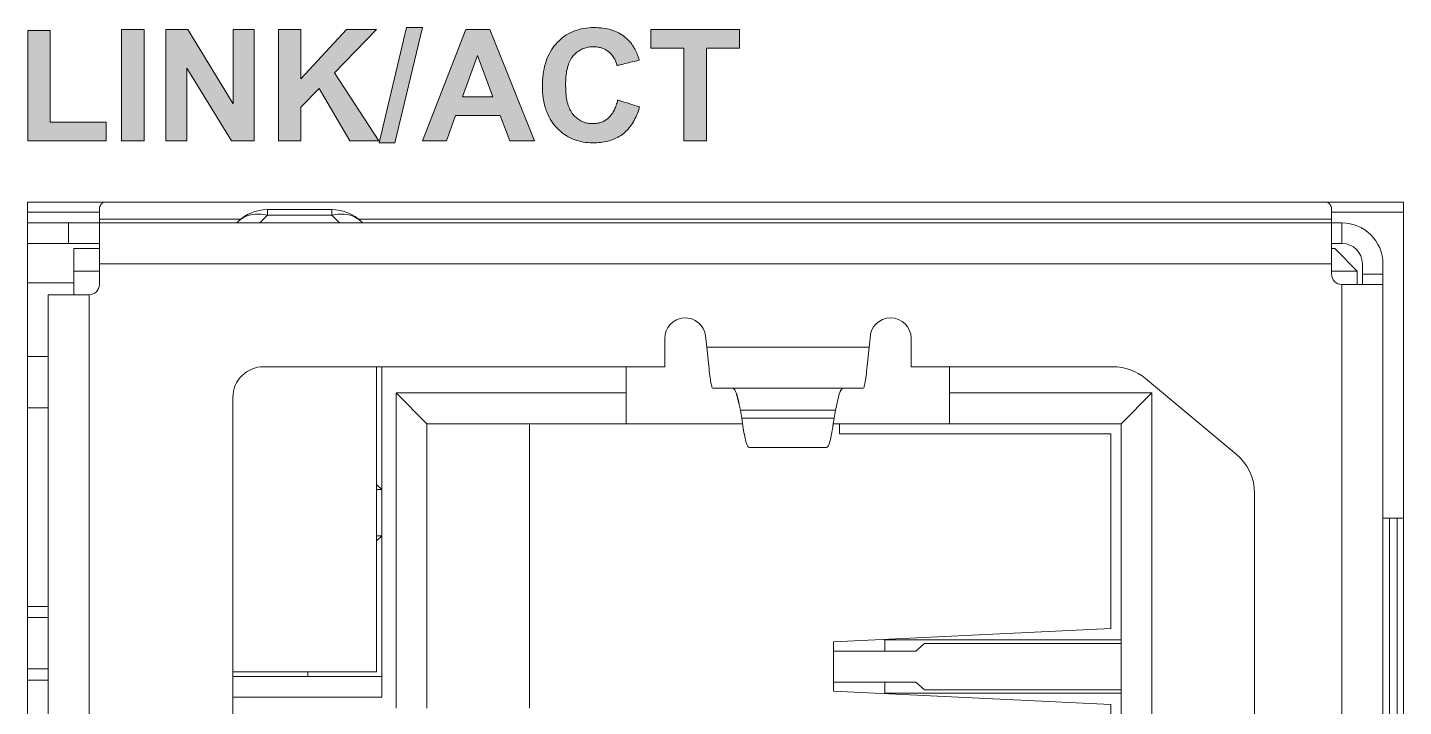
# Model space of a CAD drawing. Header units: millimetres. Extents: x 0 to 900, y 0 to 297.
# Drawn here: x 707.22 to 708.895, y 148.967 to 149.793 of the extents above; entities that cross this region are included whole.
import ezdxf

# ---------------------------------------------------------------- set-up
doc = ezdxf.new("R2010")
doc.units = ezdxf.units.MM
doc.layers.add('PRINT', color=7, linetype='Continuous')

# ---------------------------------------------------------------- blocks, each defined once
blk = doc.blocks.new('DVS-005R00')
at = {"layer": 'PRINT', "lineweight": 0}
h = blk.add_hatch(color=256, dxfattribs=at)
h.dxf.hatch_style = 2
h.paths.add_polyline_path([(7.752, 92.797), (7.752, 93.874), (7.972, 93.874), (7.972, 92.98), (8.517, 92.98), (8.517, 92.797)])
h = blk.add_hatch(color=256, dxfattribs=at)
h.dxf.hatch_style = 2
h.paths.add_polyline_path([(8.666, 92.797), (8.666, 93.883), (8.886, 93.883), (8.886, 92.797)])
h = blk.add_hatch(color=256, dxfattribs=at)
h.dxf.hatch_style = 2
h.paths.add_polyline_path([(9.097, 92.797), (9.097, 93.883), (9.31, 93.883), (9.754, 93.158), (9.754, 93.883), (9.958, 93.883), (9.958, 92.797), (9.738, 92.797), (9.3, 93.505), (9.3, 92.797)])
h = blk.add_hatch(color=256, dxfattribs=at)
h.dxf.hatch_style = 2
h.paths.add_polyline_path([(10.193, 92.797), (10.193, 93.883), (10.412, 93.883), (10.412, 93.401), (10.855, 93.883), (11.15, 93.883), (10.741, 93.46), (11.172, 92.797), (10.889, 92.797), (10.59, 93.307), (10.412, 93.125), (10.412, 92.797)])
h = blk.add_hatch(color=256, dxfattribs=at)
h.dxf.hatch_style = 2
h.paths.add_polyline_path([(11.173, 92.778), (11.442, 93.901), (11.598, 93.901), (11.326, 92.778)])
h = blk.add_hatch(color=256, dxfattribs=at)
h.dxf.hatch_style = 2
h.paths.add_polyline_path([(12.686, 92.797), (12.448, 92.797), (12.353, 93.044), (11.919, 93.044), (11.829, 92.797), (11.597, 92.797), (12.02, 93.883), (12.251, 93.883)])
h.paths.add_polyline_path([(12.283, 93.227), (12.133, 93.63), (11.986, 93.227)])
h = blk.add_hatch(color=256, dxfattribs=at)
h.dxf.hatch_style = 2
edge = h.paths.add_edge_path()
edge.add_spline(control_points=[(13.497, 93.196), (13.497, 93.196), (13.71, 93.129), (13.71, 93.129), (13.677, 93.01), (13.623, 92.922), (13.547, 92.865), (13.472, 92.807), (13.375, 92.778), (13.259, 92.778), (13.115, 92.778), (12.996, 92.828), (12.903, 92.926), (12.811, 93.025), (12.764, 93.159), (12.764, 93.33), (12.764, 93.511), (12.811, 93.651), (12.904, 93.752), (12.997, 93.851), (13.12, 93.901), (13.272, 93.901), (13.405, 93.901), (13.513, 93.862), (13.596, 93.784), (13.645, 93.737), (13.682, 93.671), (13.707, 93.584), (13.707, 93.584), (13.49, 93.532), (13.49, 93.532), (13.477, 93.588), (13.45, 93.632), (13.41, 93.665), (13.369, 93.698), (13.319, 93.714), (13.261, 93.714), (13.181, 93.714), (13.115, 93.685), (13.065, 93.627), (13.015, 93.57), (12.99, 93.476), (12.99, 93.347), (12.99, 93.209), (13.015, 93.112), (13.064, 93.053), (13.113, 92.995), (13.178, 92.966), (13.257, 92.966), (13.315, 92.966), (13.365, 92.984), (13.407, 93.022), (13.449, 93.059), (13.479, 93.117), (13.497, 93.196)], knot_values=[0, 0, 0, 0, 1, 1, 1, 2, 2, 2, 3, 3, 3, 4, 4, 4, 5, 5, 5, 6, 6, 6, 7, 7, 7, 8, 8, 8, 9, 9, 9, 10, 10, 10, 11, 11, 11, 12, 12, 12, 13, 13, 13, 14, 14, 14, 15, 15, 15, 16, 16, 16, 17, 17, 17, 18, 18, 18, 18], degree=3, periodic=0)
h = blk.add_hatch(color=256, dxfattribs=at)
h.dxf.hatch_style = 2
h.paths.add_polyline_path([(14.143, 92.797), (14.143, 93.699), (13.82, 93.699), (13.82, 93.883), (14.683, 93.883), (14.683, 93.699), (14.362, 93.699), (14.362, 92.797)])
at = {"color": 7, "linetype": 'Continuous', "lineweight": 0}
for p, q in [((7.75, 92.2), (21.15, 92.2)), ((7.75, 76.05), (7.75, 92.2)), ((21.15, 92.2), (21.15, 76.05)), ((7.75, 92.104), (8.45, 92.104)), ((8.45, 92.134), (8.45, 92.036)), ((8.45, 92.036), (8.45, 92.134)), ((10.013, 92), (10.087, 92.074)), ((10.013, 92), (10.087, 92.074)), ((10.087, 92.13), (10.713, 92.13)), ((10.087, 92.13), (10.087, 92.074)), ((10.087, 92.13), (10.713, 92.13)), ((10.087, 92.13), (10.087, 92.074)), ((10.713, 92.074), (10.087, 92.074)), ((10.713, 92.074), (10.087, 92.074)), ((10.713, 92.074), (10.713, 92.13)), ((10.713, 92.074), (10.713, 92.13)), ((10.713, 92.074), (10.787, 92)), ((10.713, 92.074), (10.787, 92)), ((20.45, 92.036), (20.45, 92.134)), ((20.45, 92.036), (20.45, 92.134)), ((20.45, 92.104), (21.15, 92.104)), ((8.15, 92), (7.75, 92)), ((7.75, 92), (8.15, 92)), ((8.435, 92), (8.15, 92)), ((8.15, 91.8), (8.15, 92)), ((8.435, 92), (8.15, 92)), ((8.15, 91.8), (8.15, 92)), ((8.45, 92), (8.435, 92)), ((8.45, 92), (8.435, 92)), ((8.45, 92.036), (8.45, 92)), ((8.45, 92.036), (9.797, 92.036)), ((8.45, 92.036), (8.45, 92)), ((8.45, 92.036), (9.797, 92.036)), ((8.45, 92), (8.45, 91.995)), ((8.45, 92), (20.45, 92)), ((8.45, 92), (20.45, 92)), ((8.45, 92), (8.45, 91.995)), ((8.45, 91.995), (8.45, 91.98)), ((8.45, 91.995), (8.45, 91.98)), ((8.45, 91.98), (8.45, 91.956)), ((8.45, 91.98), (8.45, 91.956)), ((8.45, 91.956), (8.45, 91.923)), ((8.45, 91.956), (8.45, 91.923)), ((9.797, 92.01), (9.787, 92)), ((9.797, 92.01), (9.787, 92)), ((9.797, 92.036), (9.827, 92.036)), ((9.797, 92.036), (9.827, 92.036)), ((10.973, 92.036), (11.003, 92.036)), ((10.973, 92.036), (11.003, 92.036)), ((11.003, 92.036), (20.45, 92.036)), ((11.003, 92.036), (20.45, 92.036)), ((11.013, 92), (11.003, 92.01)), ((11.013, 92), (11.003, 92.01)), ((20.45, 92.025), (20.45, 92.036)), ((20.45, 92.025), (20.45, 92.036)), ((20.45, 92.016), (20.45, 92.025)), ((20.45, 92.016), (20.45, 92.025)), ((20.45, 92.009), (20.45, 92.016)), ((20.45, 92.009), (20.45, 92.016)), ((20.45, 92.004), (20.45, 92.009)), ((20.45, 92.004), (20.45, 92.009)), ((20.45, 91.8), (20.45, 92)), ((20.55, 92), (20.45, 92)), ((20.55, 92), (20.45, 92)), ((20.45, 91.8), (20.45, 92)), ((20.55, 92), (20.55, 91.8)), ((20.55, 92), (20.55, 91.8)), ((7.75, 91.8), (8.15, 91.8)), ((7.75, 91.8), (8.15, 91.8)), ((8.15, 91.8), (8.198, 91.8)), ((8.15, 91.8), (8.198, 91.8)), ((8.198, 91.8), (8.243, 91.8)), ((8.198, 91.8), (8.243, 91.8)), ((8.243, 91.8), (8.286, 91.8)), ((8.243, 91.8), (8.286, 91.8)), ((8.286, 91.8), (8.326, 91.8)), ((8.286, 91.8), (8.326, 91.8)), ((8.326, 91.8), (8.362, 91.8)), ((8.326, 91.8), (8.362, 91.8)), ((8.362, 91.8), (8.393, 91.8)), ((8.362, 91.8), (8.393, 91.8)), ((8.393, 91.8), (8.417, 91.8)), ((8.393, 91.8), (8.417, 91.8)), ((8.417, 91.8), (8.435, 91.8)), ((8.417, 91.8), (8.435, 91.8)), ((8.435, 91.8), (8.446, 91.8)), ((8.435, 91.8), (8.446, 91.8)), ((8.45, 91.923), (8.45, 91.883)), ((8.45, 91.923), (8.45, 91.883)), ((8.45, 91.883), (8.45, 91.835)), ((8.45, 91.883), (8.45, 91.835)), ((8.45, 91.835), (8.45, 91.782)), ((8.45, 91.835), (8.45, 91.782)), ((20.45, 91.6), (20.45, 91.8)), ((20.45, 91.6), (20.45, 91.8)), ((20.452, 91.8), (20.458, 91.8)), ((20.452, 91.8), (20.458, 91.8)), ((20.458, 91.8), (20.467, 91.8)), ((20.458, 91.8), (20.467, 91.8)), ((20.467, 91.8), (20.479, 91.8)), ((20.467, 91.8), (20.479, 91.8)), ((20.479, 91.8), (20.494, 91.8)), ((20.479, 91.8), (20.494, 91.8)), ((20.494, 91.8), (20.511, 91.8)), ((20.494, 91.8), (20.511, 91.8)), ((20.511, 91.8), (20.53, 91.8)), ((20.511, 91.8), (20.53, 91.8)), ((20.53, 91.8), (20.55, 91.8)), ((20.53, 91.8), (20.55, 91.8)), ((8.2, 91.75), (8.2, 91.53)), ((8.2, 91.75), (8.45, 91.75)), ((8.2, 91.75), (8.45, 91.75)), ((8.2, 91.75), (8.2, 91.53)), ((8.45, 91.782), (8.45, 91.724)), ((8.45, 91.782), (8.45, 91.724)), ((8.45, 91.724), (8.45, 91.664)), ((8.45, 91.724), (8.45, 91.664)), ((8.45, 91.664), (8.45, 91.6)), ((8.45, 91.664), (8.45, 91.6)), ((20.45, 91.75), (20.48, 91.75)), ((20.45, 91.75), (20.48, 91.75)), ((20.7, 91.53), (20.48, 91.75)), ((20.48, 91.75), (20.7, 91.53)), ((8.45, 91.53), (8.2, 91.53)), ((8.2, 91.3), (8.2, 91.53)), ((8.45, 91.53), (8.2, 91.53)), ((8.2, 91.53), (8.2, 91.3)), ((8.45, 91.4), (8.45, 91.6)), ((20.45, 91.6), (8.45, 91.6)), ((8.45, 91.4), (8.45, 91.6)), ((20.45, 91.6), (8.45, 91.6)), ((20.45, 91.6), (20.45, 91.5)), ((20.45, 91.5), (20.45, 91.6)), ((20.7, 91.53), (20.45, 91.53)), ((20.7, 91.53), (20.45, 91.53)), ((20.7, 91.53), (20.7, 91.4)), ((20.7, 91.4), (20.7, 91.53)), ((20.75, 91.6), (20.75, 91.5)), ((20.75, 91.6), (20.75, 91.5)), ((20.95, 91.5), (20.95, 91.6)), ((20.95, 91.6), (20.95, 91.5)), ((7.75, 91.415), (8.2, 91.415)), ((7.75, 91.415), (8.2, 91.415)), ((20.597, 91.4), (20.55, 91.4)), ((20.55, 76.85), (20.55, 91.4)), ((20.597, 91.4), (20.55, 91.4)), ((20.55, 76.85), (20.55, 91.4)), ((20.732, 91.4), (20.597, 91.4)), ((20.732, 91.4), (20.597, 91.4)), ((20.946, 91.4), (20.732, 91.4)), ((20.946, 91.4), (20.732, 91.4)), ((20.75, 91.5), (20.75, 91.4)), ((20.75, 91.5), (20.95, 91.5)), ((20.75, 91.5), (20.75, 91.4)), ((20.75, 91.5), (20.95, 91.5)), ((20.95, 91.4), (20.946, 91.4)), ((20.95, 91.4), (20.946, 91.4)), ((20.95, 91.48), (20.95, 91.5)), ((20.95, 91.48), (20.95, 91.5)), ((20.95, 91.461), (20.95, 91.48)), ((20.95, 91.461), (20.95, 91.48)), ((20.95, 91.444), (20.95, 91.461)), ((20.95, 91.444), (20.95, 91.461)), ((20.95, 91.429), (20.95, 91.444)), ((20.95, 91.429), (20.95, 91.444)), ((20.95, 91.417), (20.95, 91.429)), ((20.95, 91.417), (20.95, 91.429)), ((20.95, 91.408), (20.95, 91.417)), ((20.95, 91.408), (20.95, 91.417)), ((20.95, 91.402), (20.95, 91.408)), ((20.95, 91.402), (20.95, 91.408)), ((20.95, 91.4), (20.95, 76.85)), ((20.95, 91.4), (20.95, 76.85)), ((7.955, 91.3), (7.95, 91.3)), ((7.95, 86.7), (7.95, 91.3)), ((7.95, 86.7), (7.95, 91.3)), ((7.955, 91.3), (7.95, 91.3)), ((7.97, 91.3), (7.955, 91.3)), ((7.97, 91.3), (7.955, 91.3)), ((7.994, 91.3), (7.97, 91.3)), ((7.994, 91.3), (7.97, 91.3)), ((8.027, 91.3), (7.994, 91.3)), ((8.027, 91.3), (7.994, 91.3)), ((8.067, 91.3), (8.027, 91.3)), ((8.067, 91.3), (8.027, 91.3)), ((8.115, 91.3), (8.067, 91.3)), ((8.115, 91.3), (8.067, 91.3)), ((8.15, 91.3), (8.115, 91.3)), ((8.15, 91.3), (8.115, 91.3)), ((8.168, 91.3), (8.15, 91.3)), ((8.168, 91.3), (8.15, 91.3)), ((8.226, 91.3), (8.168, 91.3)), ((8.226, 91.3), (8.168, 91.3)), ((8.286, 91.3), (8.226, 91.3)), ((8.286, 91.3), (8.226, 91.3)), ((8.35, 91.3), (8.286, 91.3)), ((8.35, 91.3), (8.286, 91.3)), ((8.35, 91.3), (8.35, 86.7)), ((8.35, 91.3), (8.35, 86.7)), ((13.955, 90.875), (13.955, 90.6)), ((13.955, 90.6), (13.955, 90.875)), ((14.367, 90.79), (14.354, 90.899)), ((14.367, 90.79), (14.354, 90.899)), ((15.955, 90.875), (15.945, 90.79)), ((15.955, 90.875), (15.945, 90.79)), ((16.355, 90.6), (16.355, 90.875)), ((16.355, 90.875), (16.355, 90.6)), ((14.367, 90.79), (14.372, 90.728)), ((14.367, 90.79), (15.945, 90.79)), ((14.372, 90.728), (14.367, 90.79)), ((14.367, 90.79), (15.945, 90.79)), ((15.939, 90.728), (15.945, 90.79)), ((15.945, 90.79), (15.939, 90.728)), ((7.75, 90.7), (7.95, 90.7)), ((7.75, 90.7), (7.95, 90.7)), ((13.955, 90.6), (10.05, 90.6)), ((10.05, 90.6), (13.955, 90.6)), ((11.15, 90.6), (11.15, 87.63)), ((11.15, 90.6), (11.15, 87.63)), ((11.2, 87.385), (11.2, 90.6)), ((11.2, 87.385), (11.2, 90.6)), ((13.58, 90.6), (13.58, 90.345)), ((13.58, 90.6), (13.58, 90.345)), ((18.319, 90.6), (16.355, 90.6)), ((16.355, 90.6), (18.319, 90.6)), ((16.73, 90.345), (16.73, 90.6)), ((16.73, 90.345), (16.73, 90.6)), ((19.52, 89.75), (18.639, 90.484)), ((19.52, 89.75), (18.639, 90.484)), ((11.34, 90.345), (13.58, 90.345)), ((11.64, 90.045), (11.34, 90.345)), ((11.34, 87.275), (11.34, 90.345)), ((11.34, 90.345), (11.34, 87.275)), ((13.58, 90.345), (11.34, 90.345)), ((11.34, 90.345), (11.64, 90.045)), ((13.58, 90.045), (13.58, 90.345)), ((13.58, 90.045), (13.58, 90.345)), ((14.418, 90.395), (14.424, 90.39)), ((14.424, 90.39), (14.418, 90.395)), ((15.887, 90.39), (14.424, 90.39)), ((15.887, 90.39), (14.424, 90.39)), ((14.637, 90.376), (14.628, 90.386)), ((14.646, 90.358), (14.637, 90.376)), ((14.693, 90.176), (14.656, 90.334)), ((15.655, 90.334), (15.618, 90.176)), ((15.655, 90.334), (15.618, 90.176)), ((15.664, 90.358), (15.655, 90.334)), ((15.674, 90.376), (15.664, 90.358)), ((15.683, 90.386), (15.674, 90.376)), ((15.887, 90.39), (15.893, 90.395)), ((15.893, 90.395), (15.887, 90.39)), ((16.73, 90.345), (16.73, 90.045)), ((16.73, 90.345), (18.7, 90.345)), ((16.73, 90.345), (16.73, 90.045)), ((18.7, 90.345), (16.73, 90.345)), ((18.7, 90.345), (18.4, 90.045)), ((18.7, 90.345), (18.4, 90.045)), ((18.7, 90.345), (18.7, 77.905)), ((18.7, 77.905), (18.7, 90.345)), ((7.95, 90.2), (7.75, 90.2)), ((7.75, 90.2), (7.95, 90.2)), ((9.75, 90.3), (9.75, 86.9)), ((9.75, 86.9), (9.75, 90.3)), ((14.705, 90.099), (14.693, 90.176)), ((15.618, 90.176), (14.693, 90.176)), ((14.705, 90.099), (14.693, 90.176)), ((15.618, 90.176), (14.693, 90.176)), ((14.716, 90.023), (14.705, 90.099)), ((14.705, 90.099), (15.606, 90.099)), ((14.716, 90.023), (14.705, 90.099)), ((14.705, 90.099), (15.606, 90.099)), ((15.606, 90.099), (15.594, 90.024)), ((15.606, 90.099), (15.594, 90.024)), ((15.618, 90.176), (15.606, 90.099)), ((15.618, 90.176), (15.606, 90.099)), ((13.58, 90.045), (11.64, 90.045)), ((11.64, 90.045), (11.64, 87.275)), ((11.64, 87.275), (11.64, 90.045)), ((11.64, 90.045), (13.58, 90.045)), ((12.64, 87.275), (12.64, 90.045)), ((13.58, 90.045), (14.713, 90.045)), ((13.58, 90.045), (14.713, 90.045)), ((14.727, 89.958), (14.719, 90.006)), ((14.727, 89.958), (14.719, 90.006)), ((14.738, 89.903), (14.731, 89.939)), ((14.738, 89.903), (14.731, 89.939)), ((15.578, 89.932), (15.572, 89.904)), ((15.578, 89.932), (15.572, 89.904)), ((15.583, 89.958), (15.578, 89.932)), ((15.583, 89.958), (15.578, 89.932)), ((15.59, 89.998), (15.583, 89.958)), ((15.59, 89.998), (15.583, 89.958)), ((15.598, 90.045), (16.73, 90.045)), ((15.598, 90.045), (16.73, 90.045)), ((15.658, 90.025), (15.658, 90.045)), ((15.658, 90.045), (15.658, 90.025)), ((15.658, 90.025), (15.658, 89.945)), ((15.658, 90.025), (15.658, 89.945)), ((15.658, 89.945), (18.3, 89.945)), ((15.658, 89.945), (18.3, 89.945)), ((18.4, 90.045), (16.73, 90.045)), ((16.73, 90.045), (18.4, 90.045)), ((18.3, 89.945), (18.3, 88.051)), ((18.3, 89.945), (18.3, 88.051)), ((18.4, 78.205), (18.4, 90.045)), ((18.4, 78.205), (18.4, 90.045)), ((14.743, 89.884), (14.738, 89.903)), ((14.743, 89.884), (14.738, 89.903)), ((14.75, 89.861), (14.743, 89.884)), ((14.75, 89.861), (14.743, 89.884)), ((14.755, 89.845), (14.75, 89.861)), ((14.755, 89.845), (14.75, 89.861)), ((14.761, 89.832), (14.755, 89.845)), ((14.761, 89.832), (14.755, 89.845)), ((14.766, 89.822), (14.761, 89.832)), ((14.766, 89.822), (14.761, 89.832)), ((14.772, 89.816), (14.766, 89.822)), ((14.772, 89.816), (14.766, 89.822)), ((14.779, 89.813), (14.772, 89.816)), ((14.779, 89.813), (14.772, 89.816)), ((14.779, 89.813), (15.531, 89.813)), ((14.779, 89.813), (15.531, 89.813)), ((15.539, 89.816), (15.531, 89.813)), ((15.539, 89.816), (15.531, 89.813)), ((15.544, 89.823), (15.539, 89.816)), ((15.544, 89.823), (15.539, 89.816)), ((15.55, 89.832), (15.544, 89.823)), ((15.55, 89.832), (15.544, 89.823)), ((15.556, 89.846), (15.55, 89.832)), ((15.556, 89.846), (15.55, 89.832)), ((15.561, 89.861), (15.556, 89.846)), ((15.561, 89.861), (15.556, 89.846)), ((15.567, 89.882), (15.561, 89.861)), ((15.567, 89.882), (15.561, 89.861)), ((15.572, 89.904), (15.567, 89.882)), ((15.572, 89.904), (15.567, 89.882)), ((11.2, 89.405), (11.15, 89.455)), ((11.15, 89.455), (11.2, 89.405)), ((11.2, 89.405), (11.15, 89.405)), ((11.2, 89.405), (11.15, 89.405)), ((19.7, 78.884), (19.7, 89.366)), ((19.7, 78.884), (19.7, 89.366)), ((21.015, 89.125), (20.95, 89.125)), ((21.088, 89.125), (21.015, 89.125)), ((21.015, 89.125), (21.015, 87.125)), ((21.15, 89.125), (21.088, 89.125)), ((21.088, 87.125), (21.088, 89.125)), ((11.15, 88.955), (11.2, 88.955)), ((11.15, 88.905), (11.2, 88.955)), ((11.15, 88.905), (11.2, 88.955)), ((11.2, 88.955), (11.15, 88.955)), ((7.75, 88.265), (7.95, 88.265)), ((7.75, 88.265), (7.95, 88.265)), ((7.75, 88.16), (7.95, 88.16)), ((7.95, 88.16), (7.75, 88.16)), ((18.3, 88.051), (15.6, 87.921)), ((18.3, 88.051), (15.6, 87.921)), ((15.6, 87.921), (15.6, 87.831)), ((15.6, 87.921), (15.6, 87.831)), ((18.4, 87.941), (16.1, 87.941)), ((16.1, 87.941), (16.1, 87.831)), ((16.1, 87.941), (16.1, 87.831)), ((18.4, 87.941), (16.1, 87.941)), ((16.402, 87.831), (16.485, 87.906)), ((16.402, 87.831), (16.485, 87.906)), ((16.485, 87.906), (18.4, 87.906)), ((18.4, 87.906), (16.485, 87.906)), ((15.6, 87.831), (16.402, 87.831)), ((15.6, 87.831), (15.6, 87.531)), ((15.6, 87.831), (16.402, 87.831)), ((15.6, 87.831), (15.6, 87.531)), ((7.95, 87.66), (7.75, 87.66)), ((7.75, 87.66), (7.95, 87.66)), ((7.95, 87.55), (7.75, 87.55)), ((7.75, 87.55), (7.95, 87.55)), ((11.15, 87.63), (9.75, 87.63)), ((9.75, 87.63), (11.15, 87.63)), ((9.75, 87.585), (11.2, 87.585)), ((11.2, 87.585), (9.75, 87.585)), ((10.48, 87.585), (10.48, 87.63)), ((10.48, 87.585), (10.48, 87.63)), ((16.402, 87.531), (15.6, 87.531)), ((15.6, 87.531), (15.6, 87.441)), ((16.402, 87.531), (15.6, 87.531)), ((15.6, 87.531), (15.6, 87.441)), ((16.1, 87.531), (16.1, 87.421)), ((16.1, 87.531), (16.1, 87.421)), ((16.485, 87.456), (16.402, 87.531)), ((16.485, 87.456), (16.402, 87.531)), ((11.2, 87.385), (9.75, 87.385)), ((9.75, 87.385), (11.2, 87.385)), ((15.6, 87.441), (18.3, 87.311)), ((15.6, 87.441), (18.3, 87.311)), ((16.1, 87.421), (18.4, 87.421)), ((16.1, 87.421), (18.4, 87.421)), ((18.4, 87.456), (16.485, 87.456)), ((16.485, 87.456), (18.4, 87.456)), ((18.3, 87.311), (18.3, 87.035)), ((18.3, 87.311), (18.3, 87.035))]:
    blk.add_line(p, q, dxfattribs=at)
for centre, radius, start, end in [((10.087, 91.72), 0.41, 90, 135), ((10.087, 91.72), 0.41, 90, 135), ((10.713, 91.72), 0.41, 45, 90), ((10.713, 91.72), 0.41, 45, 90), ((20.55, 91.6), 0.4, 0, 90), ((20.55, 91.6), 0.4, 0, 90), ((20.55, 91.6), 0.2, 0, 90), ((20.55, 91.6), 0.2, 0, 90), ((8.35, 91.4), 0.1, 270, 0), ((8.35, 91.4), 0.1, 270, 0), ((20.55, 91.5), 0.1, 180, 270.0004), ((20.55, 91.5), 0.1, 180, 270.0003), ((14.155, 90.875), 0.2, 6.9274, 180), ((14.155, 90.875), 0.2, 6.9274, 180), ((16.155, 90.875), 0.2, 0, 180), ((16.155, 90.875), 0.2, 0, 180), ((10.05, 90.3), 0.3, 90, 180), ((10.05, 90.3), 0.3, 90, 180), ((18.319, 90.1), 0.5, 50.1944, 90), ((18.319, 90.1), 0.5, 50.1944, 90), ((17.737, 90.499), 3.058, 188.9409, 189.2775), ((17.737, 90.499), 3.058, 188.941, 189.2776), ((16.33, 90.255), 1.631, 190.4982, 191.1613), ((16.33, 90.255), 1.63, 190.4982, 191.1613), ((12.669, 90.485), 2.962, 350.5479, 351.0419), ((12.669, 90.485), 2.961, 350.5479, 351.042), ((19.2, 89.366), 0.5, 0, 50.1944), ((19.2, 89.366), 0.5, 0, 50.1944)]:
    blk.add_arc(centre, radius, start, end, dxfattribs=at)
for points, knots in [([(8.45, 92.134), (8.45, 92.146), (8.458, 92.172), (8.476, 92.191), (8.487, 92.2)], [0, 0, 0, 0, 0.463561, 1, 1, 1, 1]), ([(8.45, 92.134), (8.45, 92.146), (8.458, 92.172), (8.476, 92.191), (8.487, 92.2)], [0, 0, 0, 0, 0.463561, 1, 1, 1, 1]), ([(20.413, 92.2), (20.424, 92.191), (20.442, 92.172), (20.45, 92.146), (20.45, 92.134)], [0, 0, 0, 0, 0.536439, 1, 1, 1, 1]), ([(20.413, 92.2), (20.424, 92.191), (20.442, 92.172), (20.45, 92.146), (20.45, 92.134)], [0, 0, 0, 0, 0.536439, 1, 1, 1, 1]), ([(10.087, 92.074), (10.035, 92.087), (9.952, 92.092), (9.854, 92.057), (9.814, 92.027), (9.797, 92.01)], [0, 0, 0, 0, 0.523199, 0.765459, 1, 1, 1, 1]), ([(10.087, 92.074), (10.035, 92.087), (9.952, 92.092), (9.854, 92.057), (9.814, 92.027), (9.797, 92.01)], [0, 0, 0, 0, 0.523199, 0.765459, 1, 1, 1, 1]), ([(11.003, 92.01), (10.986, 92.027), (10.946, 92.057), (10.848, 92.092), (10.765, 92.087), (10.713, 92.074)], [0, 0, 0, 0, 0.234541, 0.476801, 1, 1, 1, 1]), ([(11.003, 92.01), (10.986, 92.027), (10.946, 92.057), (10.848, 92.092), (10.765, 92.087), (10.713, 92.074)], [0, 0, 0, 0, 0.234541, 0.476801, 1, 1, 1, 1]), ([(14.372, 90.728), (14.376, 90.688), (14.383, 90.615), (14.393, 90.527), (14.401, 90.469), (14.406, 90.436), (14.412, 90.412), (14.416, 90.399), (14.418, 90.395)], [0, 0, 0, 0, 0.35585, 0.658793, 0.781215, 0.880111, 0.953427, 1, 1, 1, 1]), ([(14.418, 90.395), (14.416, 90.399), (14.412, 90.412), (14.406, 90.436), (14.401, 90.469), (14.393, 90.527), (14.383, 90.615), (14.376, 90.688), (14.372, 90.728)], [0, 0, 0, 0, 0.04658, 0.119901, 0.218796, 0.341209, 0.644124, 1, 1, 1, 1]), ([(15.893, 90.395), (15.896, 90.399), (15.9, 90.412), (15.905, 90.436), (15.911, 90.469), (15.919, 90.527), (15.928, 90.615), (15.935, 90.688), (15.939, 90.728)], [0, 0, 0, 0, 0.046568, 0.119877, 0.218767, 0.341187, 0.644135, 1, 1, 1, 1]), ([(15.939, 90.728), (15.935, 90.688), (15.928, 90.615), (15.919, 90.527), (15.911, 90.469), (15.905, 90.436), (15.9, 90.412), (15.896, 90.399), (15.893, 90.395)], [0, 0, 0, 0, 0.355901, 0.658821, 0.781229, 0.880116, 0.953426, 1, 1, 1, 1]), ([(14.656, 90.334), (14.653, 90.342), (14.647, 90.357), (14.638, 90.377), (14.626, 90.39), (14.618, 90.39)], [0, 0, 0, 0, 0.375858, 0.662991, 1, 1, 1, 1]), ([(14.693, 90.176), (14.686, 90.212), (14.673, 90.274), (14.657, 90.335), (14.646, 90.358)], [0, 0, 0, 0, 0.594055, 1, 1, 1, 1]), ([(15.692, 90.39), (15.684, 90.39), (15.673, 90.377), (15.663, 90.357), (15.658, 90.342), (15.655, 90.334)], [0, 0, 0, 0, 0.337313, 0.624358, 1, 1, 1, 1])]:
    blk.add_open_spline(points, degree=3, knots=knots, dxfattribs=at)
at = {"layer": 'PRINT', "lineweight": 0}
for points in [[(7.752, 92.797), (7.752, 93.874), (7.972, 93.874), (7.972, 92.98), (8.517, 92.98), (8.517, 92.797), (7.752, 92.797)], [(8.666, 92.797), (8.666, 93.883), (8.886, 93.883), (8.886, 92.797), (8.666, 92.797)], [(9.097, 92.797), (9.097, 93.883), (9.31, 93.883), (9.754, 93.158), (9.754, 93.883), (9.958, 93.883), (9.958, 92.797), (9.738, 92.797), (9.3, 93.505), (9.3, 92.797), (9.097, 92.797)], [(10.193, 92.797), (10.193, 93.883), (10.412, 93.883), (10.412, 93.401), (10.855, 93.883), (11.15, 93.883), (10.741, 93.46), (11.172, 92.797), (10.889, 92.797), (10.59, 93.307), (10.412, 93.125), (10.412, 92.797), (10.193, 92.797)], [(11.173, 92.778), (11.442, 93.901), (11.598, 93.901), (11.326, 92.778), (11.173, 92.778)], [(12.686, 92.797), (12.448, 92.797), (12.353, 93.044), (11.919, 93.044), (11.829, 92.797), (11.597, 92.797), (12.02, 93.883), (12.251, 93.883), (12.686, 92.797)], [(14.143, 92.797), (14.143, 93.699), (13.82, 93.699), (13.82, 93.883), (14.683, 93.883), (14.683, 93.699), (14.362, 93.699), (14.362, 92.797), (14.143, 92.797)], [(12.283, 93.227), (12.133, 93.63), (11.986, 93.227), (12.283, 93.227)]]:
    blk.add_lwpolyline(points, dxfattribs=at)
blk.add_lwpolyline([(13.497, 93.196), (13.499, 93.196), (13.505, 93.194), (13.514, 93.191), (13.525, 93.187), (13.539, 93.183), (13.555, 93.178), (13.571, 93.173), (13.589, 93.167), (13.607, 93.161), (13.625, 93.156), (13.643, 93.15), (13.659, 93.145), (13.674, 93.14), (13.687, 93.136), (13.697, 93.133), (13.705, 93.13), (13.709, 93.129), (13.708, 93.121), (13.702, 93.101), (13.696, 93.082), (13.689, 93.064), (13.682, 93.046), (13.674, 93.029), (13.666, 93.012), (13.658, 92.996), (13.649, 92.98), (13.639, 92.965), (13.63, 92.951), (13.62, 92.937), (13.609, 92.924), (13.598, 92.911), (13.587, 92.899), (13.575, 92.888), (13.563, 92.877), (13.55, 92.867), (13.537, 92.857), (13.524, 92.848), (13.51, 92.84), (13.496, 92.832), (13.481, 92.824), (13.466, 92.817), (13.451, 92.811), (13.435, 92.805), (13.419, 92.8), (13.402, 92.796), (13.385, 92.791), (13.368, 92.788), (13.35, 92.785), (13.332, 92.783), (13.314, 92.781), (13.295, 92.779), (13.275, 92.779), (13.255, 92.778), (13.231, 92.779), (13.207, 92.781), (13.184, 92.783), (13.161, 92.787), (13.139, 92.791), (13.117, 92.797), (13.096, 92.803), (13.075, 92.81), (13.055, 92.819), (13.035, 92.828), (13.016, 92.838), (12.997, 92.849), (12.979, 92.861), (12.961, 92.874), (12.944, 92.888), (12.927, 92.903), (12.911, 92.919), (12.895, 92.936), (12.88, 92.953), (12.866, 92.971), (12.853, 92.99), (12.841, 93.01), (12.829, 93.03), (12.819, 93.051), (12.81, 93.073), (12.801, 93.095), (12.793, 93.119), (12.786, 93.142), (12.781, 93.167), (12.776, 93.192), (12.771, 93.218), (12.768, 93.245), (12.766, 93.272), (12.765, 93.3), (12.764, 93.329), (12.764, 93.359), (12.766, 93.389), (12.768, 93.418), (12.771, 93.446), (12.775, 93.473), (12.78, 93.5), (12.786, 93.525), (12.793, 93.55), (12.8, 93.574), (12.809, 93.598), (12.818, 93.621), (12.829, 93.642), (12.84, 93.663), (12.852, 93.684), (12.865, 93.703), (12.879, 93.722), (12.894, 93.74), (12.909, 93.757), (12.926, 93.773), (12.943, 93.789), (12.96, 93.803), (12.978, 93.816), (12.997, 93.829), (13.016, 93.84), (13.036, 93.85), (13.056, 93.86), (13.077, 93.868), (13.099, 93.876), (13.121, 93.882), (13.143, 93.888), (13.167, 93.893), (13.19, 93.896), (13.215, 93.899), (13.24, 93.901), (13.265, 93.901), (13.288, 93.901), (13.31, 93.9), (13.332, 93.899), (13.353, 93.896), (13.374, 93.893), (13.394, 93.889), (13.413, 93.884), (13.433, 93.879), (13.451, 93.873), (13.469, 93.866), (13.487, 93.858), (13.504, 93.849), (13.521, 93.84), (13.537, 93.83), (13.553, 93.819), (13.568, 93.808), (13.583, 93.795), (13.597, 93.783), (13.605, 93.775), (13.613, 93.766), (13.621, 93.757), (13.629, 93.748), (13.636, 93.738), (13.643, 93.728), (13.65, 93.718), (13.656, 93.707), (13.663, 93.695), (13.669, 93.684), (13.675, 93.672), (13.68, 93.659), (13.686, 93.646), (13.691, 93.633), (13.696, 93.619), (13.7, 93.605), (13.705, 93.591), (13.707, 93.584), (13.703, 93.583), (13.695, 93.581), (13.685, 93.578), (13.672, 93.575), (13.657, 93.572), (13.64, 93.568), (13.622, 93.564), (13.604, 93.559), (13.586, 93.555), (13.568, 93.55), (13.55, 93.546), (13.534, 93.542), (13.52, 93.539), (13.508, 93.536), (13.499, 93.534), (13.492, 93.533), (13.49, 93.532), (13.488, 93.54), (13.485, 93.55), (13.483, 93.559), (13.479, 93.567), (13.476, 93.576), (13.472, 93.584), (13.469, 93.592), (13.464, 93.6), (13.46, 93.608), (13.455, 93.615), (13.45, 93.623), (13.445, 93.63), (13.439, 93.636), (13.434, 93.643), (13.428, 93.649), (13.421, 93.655), (13.415, 93.661), (13.408, 93.667), (13.401, 93.672), (13.393, 93.677), (13.386, 93.682), (13.378, 93.686), (13.371, 93.69), (13.363, 93.694), (13.355, 93.697), (13.346, 93.7), (13.338, 93.703), (13.329, 93.706), (13.321, 93.708), (13.312, 93.71), (13.303, 93.711), (13.293, 93.712), (13.284, 93.713), (13.274, 93.714), (13.264, 93.714), (13.252, 93.714), (13.239, 93.713), (13.226, 93.712), (13.213, 93.71), (13.2, 93.708), (13.188, 93.705), (13.176, 93.702), (13.165, 93.698), (13.153, 93.693), (13.142, 93.688), (13.132, 93.682), (13.121, 93.676), (13.111, 93.669), (13.101, 93.662), (13.092, 93.654), (13.082, 93.645), (13.073, 93.636), (13.065, 93.627), (13.056, 93.617), (13.049, 93.606), (13.041, 93.594), (13.035, 93.582), (13.028, 93.569), (13.022, 93.555), (13.017, 93.541), (13.012, 93.526), (13.008, 93.51), (13.004, 93.493), (13, 93.476), (12.998, 93.458), (12.995, 93.44), (12.993, 93.421), (12.992, 93.401), (12.991, 93.38), (12.99, 93.359), (12.99, 93.336), (12.991, 93.314), (12.992, 93.292), (12.993, 93.271), (12.995, 93.25), (12.997, 93.231), (13, 93.212), (13.003, 93.194), (13.007, 93.176), (13.011, 93.16), (13.016, 93.144), (13.021, 93.129), (13.027, 93.115), (13.033, 93.101), (13.04, 93.089), (13.047, 93.077), (13.055, 93.065), (13.063, 93.055), (13.071, 93.045), (13.08, 93.036), (13.089, 93.028), (13.098, 93.019), (13.108, 93.012), (13.118, 93.005), (13.128, 92.999), (13.139, 92.993), (13.15, 92.988), (13.161, 92.983), (13.172, 92.979), (13.184, 92.975), (13.196, 92.972), (13.208, 92.97), (13.22, 92.968), (13.233, 92.967), (13.246, 92.966), (13.259, 92.966), (13.269, 92.966), (13.278, 92.967), (13.288, 92.968), (13.297, 92.969), (13.306, 92.971), (13.315, 92.973), (13.324, 92.975), (13.333, 92.978), (13.342, 92.981), (13.35, 92.985), (13.358, 92.988), (13.366, 92.993), (13.374, 92.997), (13.382, 93.002), (13.39, 93.007), (13.397, 93.013), (13.404, 93.019), (13.411, 93.025), (13.418, 93.032), (13.425, 93.039), (13.431, 93.047), (13.438, 93.055), (13.444, 93.063), (13.449, 93.072), (13.455, 93.081), (13.46, 93.091), (13.465, 93.101), (13.47, 93.112), (13.475, 93.122), (13.479, 93.134), (13.483, 93.145), (13.487, 93.158), (13.491, 93.17), (13.494, 93.183)], close=True, dxfattribs=at)

msp = doc.modelspace()

# ---------------------------------------------------------------- block references
at = {"xscale": 0.125, "yscale": 0.125, "zscale": 0.125}
msp.add_blockref('DVS-005R00', (706.2510115, 138.05542821), dxfattribs=at)

doc.saveas('drawing.dxf')
